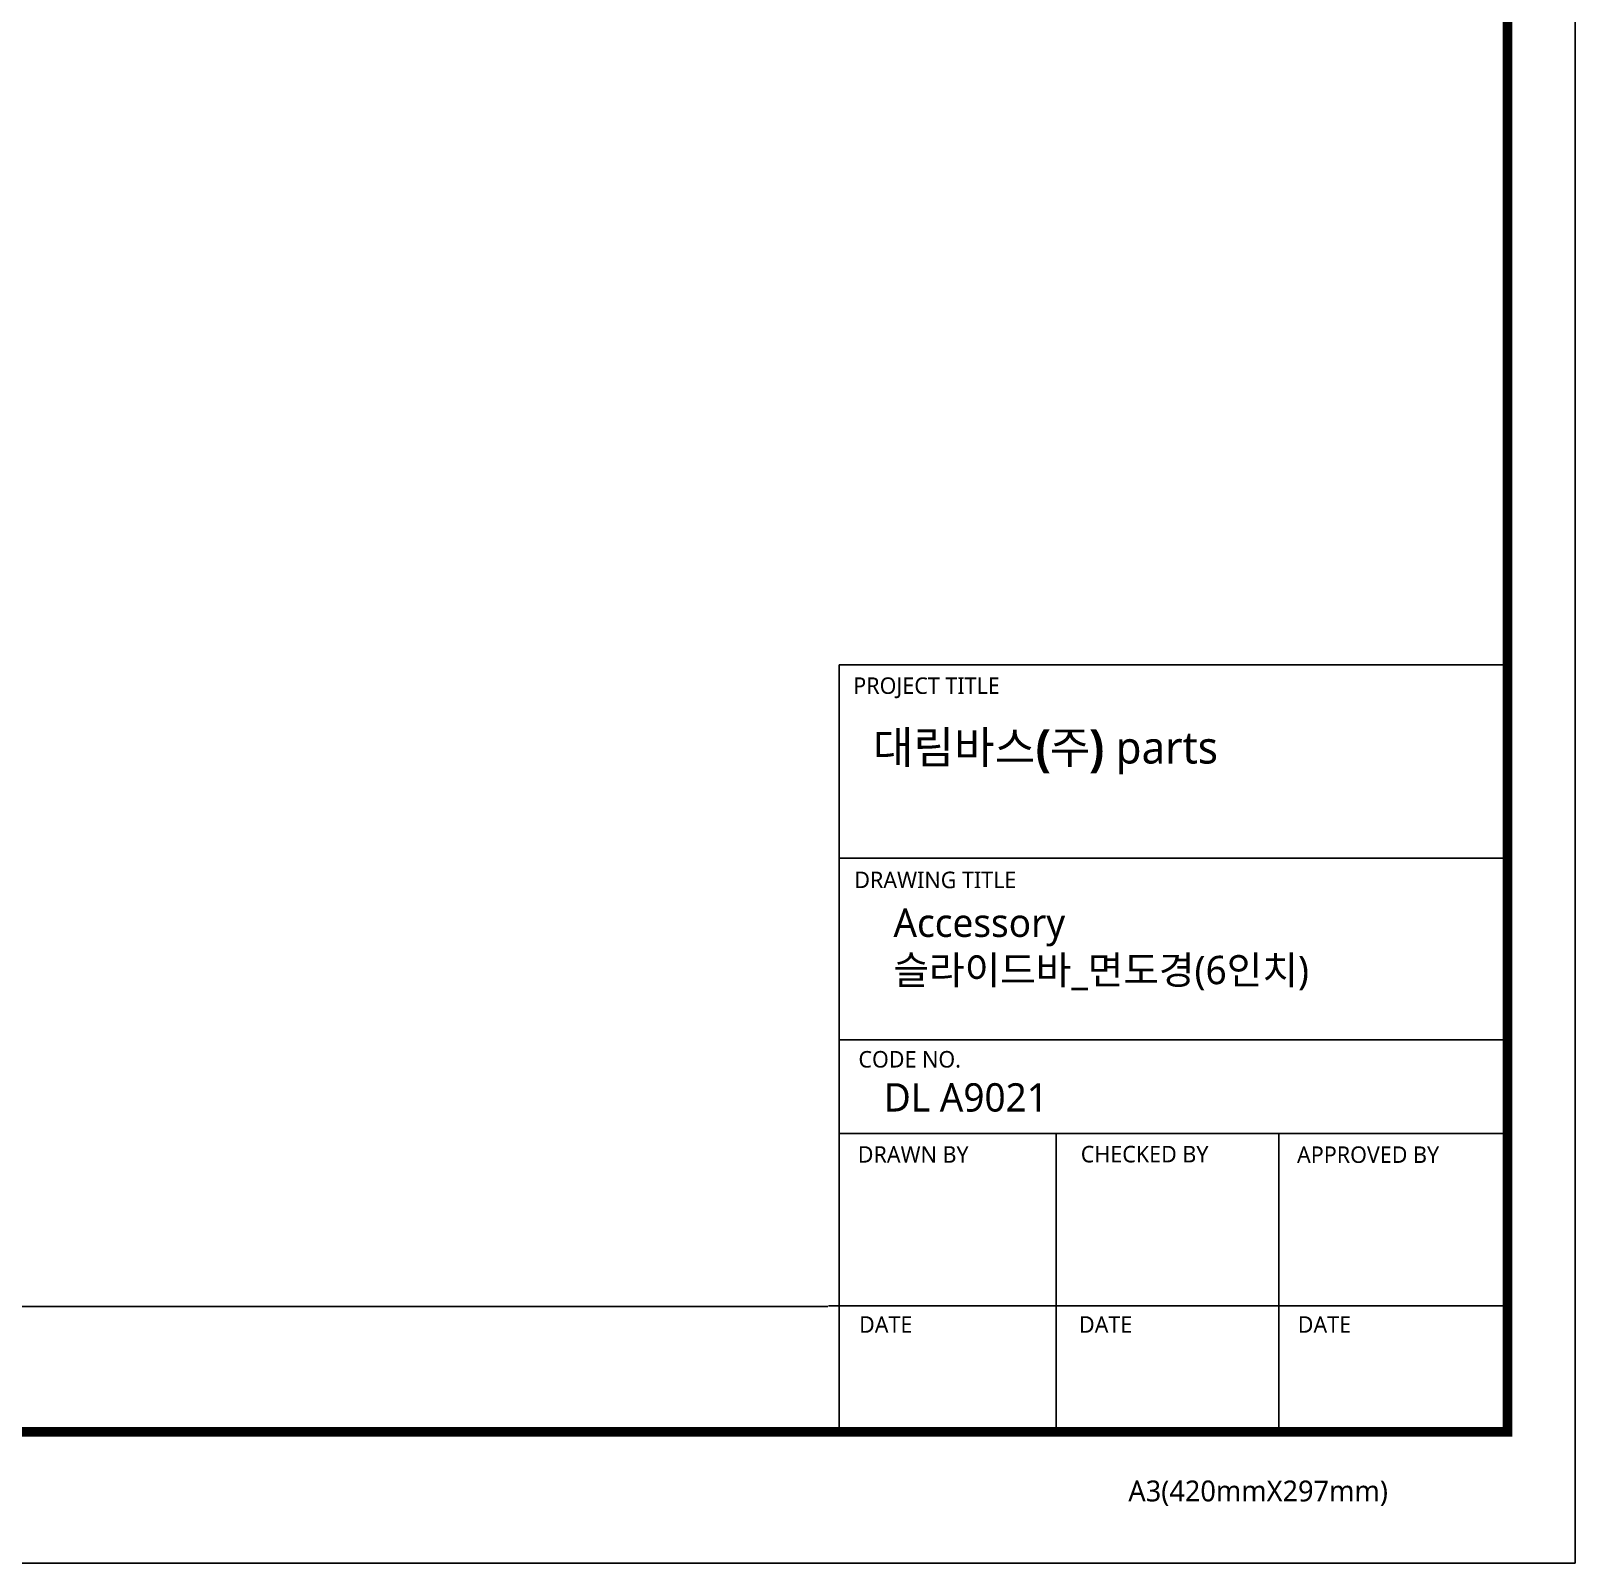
# Model space of a CAD drawing. Extents: x 16296660632 to 16296676936, y -37409619871 to -37409617270.
# Drawn here: x 16296676615.5 to 16296676936, y -37409617906.1 to -37409617588.1 of the extents above; entities that cross this region are included whole.
import ezdxf

# ---------------------------------------------------------------- set-up
doc = ezdxf.new("R2010")
doc.units = 0
doc.header["$LTSCALE"] = 10
doc.header["$MEASUREMENT"] = 0
doc.layers.get('0').update_dxf_attribs({"linetype": 'CONTINUOUS'})
doc.styles.add('Daelim Dimension', font='NanumGothic.ttf')

msp = doc.modelspace()

# ---------------------------------------------------------------- linework, layer by layer
at = {"color": 5, "ltscale": 40}
for p, q in [((16296676921.945141, -37409617719.643204), (16296676783.22101, -37409617719.643204)), ((16296676921.945141, -37409617759.740532), (16296676783.22101, -37409617759.740532)), ((16296676921.945141, -37409617759.740532), (16296676783.22101, -37409617759.740532)), ((16296676921.945141, -37409617797.460121), (16296676783.22101, -37409617797.460121)), ((16296676921.945141, -37409617797.460121), (16296676783.22101, -37409617797.460121)), ((16296676921.945141, -37409617816.91433), (16296676783.22101, -37409617816.91433)), ((16296676921.945141, -37409617816.91433), (16296676783.22101, -37409617816.91433)), ((16296676828.279819, -37409617816.91433), (16296676828.279819, -37409617878.843643)), ((16296676874.523211, -37409617816.91433), (16296676874.523211, -37409617878.843643)), ((16296676921.945141, -37409617852.688507), (16296676781.02828, -37409617852.688507)), ((16296676921.945141, -37409617852.688507), (16296676784.301809, -37409617852.688507)), ((16296676921.945141, -37409617878.843643), (16296676803.058201, -37409617878.843643))]:
    msp.add_line(p, q, dxfattribs=at)
at = {"color": 5, "ltscale": 0.5}
msp.add_line((16296676783.22101, -37409617719.643204), (16296676783.22101, -37409617879.682762), dxfattribs=at)
at = {"color": 5}
msp.add_line((16296676081.944981, -37409617852.787727), (16296676780.861361, -37409617852.787727), dxfattribs=at)
at = {"ltscale": 0.5}
msp.add_lwpolyline([(16296676067.9874, -37409617906.076912), (16296676935.9874, -37409617906.076912), (16296676935.9874, -37409617270.076912), (16296676067.9874, -37409617270.076912)], close=True, dxfattribs=at)
at = {"color": 5, "linetype": 'ByBlock', "lineweight": 200, "const_width": 2}
msp.add_lwpolyline([(16296676081.944981, -37409617878.843964), (16296676921.944981, -37409617878.843964), (16296676921.944981, -37409617284.843964), (16296676081.944981, -37409617284.843964)], close=True, dxfattribs=at)

# ---------------------------------------------------------------- texts
at = {"color": 5, "ltscale": 40, "style": 'Daelim Dimension'}
for s, height, p in [('PROJECT TITLE', 3.42534836, (16296676786.157761, -37409617725.681183)), ('DRAWING TITLE', 3.42534836, (16296676786.377371, -37409617765.995689)), ('CODE NO.', 3.4253484, (16296676787.236361, -37409617803.224998)), ('DRAWN BY', 3.4253484, (16296676787.10203, -37409617822.969521)), ('CHECKED BY', 3.4253484, (16296676833.382259, -37409617822.908783)), ('APPROVED BY', 3.42534836, (16296676878.266781, -37409617823.019417)), ('DATE', 3.4253484, (16296676787.369579, -37409617858.273521)), ('DATE', 3.4253484, (16296676833.018021, -37409617858.273521)), ('DATE', 3.4253484, (16296676878.42429, -37409617858.273521)), ('A3(420mmX297mm)', 4.32316177, (16296676843.2584, -37409617893.2649))]:
    msp.add_text(s, height=height, dxfattribs=at).set_placement(p)
at = {"attachment_point": 1, "style": 'Daelim Dimension'}
for s, insert, char_height, width in [('{\\fPretendard Variable SemiBold|b0|i0|c129|p2;\\C7;대림바스(주)} parts', (16296676790.23204, -37409617733.416939), 6.71466772, 107.91990417), (' Accessory\\P {\\fGulim|b0|i0|c129|p50;슬라이드바}_{\\fGulim|b0|i0|c129|p50;면도경}(6{\\fGulim|b0|i0|c129|p50;인치})', (16296676792.507071, -37409617770.232277), 5.88577298, 108.50752686), ('DL A9021', (16296676792.507071, -37409617806.480247), 5.885773, 99.05154084)]:
    msp.add_mtext(s, dxfattribs=dict(at, insert=insert, char_height=char_height, width=width))

doc.saveas('drawing.dxf')
